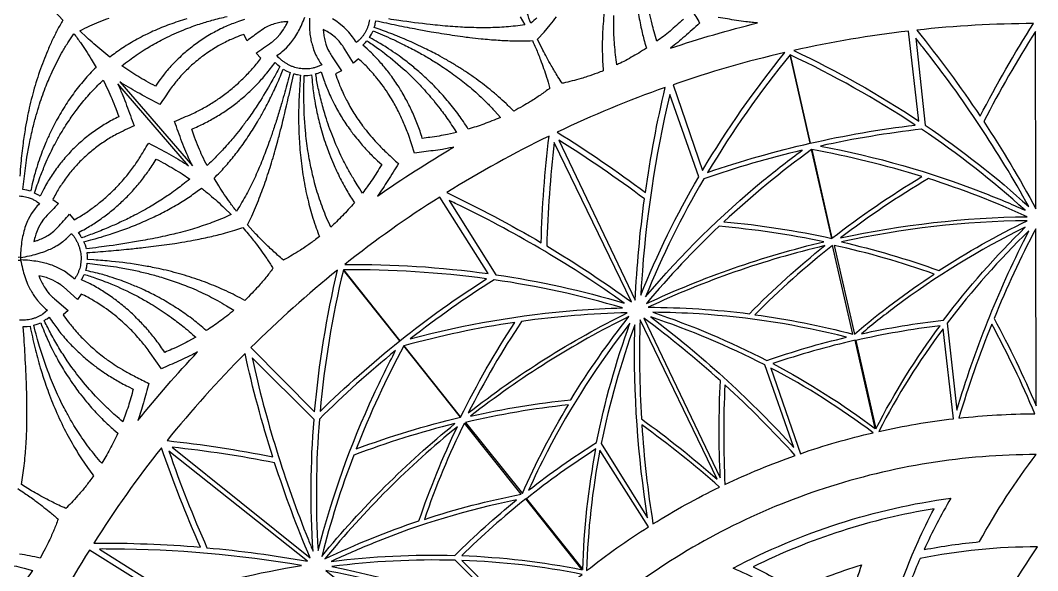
# Model space of a CAD drawing. Extents: x 10 to 990, y 10 to 990.
# Drawn here: x 239.3 to 500, y 646.2 to 787.2 of the extents above; entities that cross this region are included whole.
import ezdxf

# ---------------------------------------------------------------- set-up
doc = ezdxf.new("R2010")
doc.units = 0

msp = doc.modelspace()

# ---------------------------------------------------------------- linework, layer by layer
for points in [[(237.73, 794.18, -0.009944), (239.97, 795.66), (240.61, 796.06, -0.006831), (242.05, 794.97, -0.011075), (244.6, 792.82, -0.0096), (245.88, 791.64, -0.003502), (248, 789.57), (250.17, 787.25, 0.004732), (248.73, 784.68, 0.004578), (247.45, 782.12, 0.006073), (246.21, 779.32, 0.006043), (245.17, 776.76, 0.005552), (244.18, 774.06, 0.006165), (243.27, 771.22, 0.006575), (242.45, 768.36, 0.006989), (241.73, 765.48, 0.00679), (241.14, 762.79, 0.007494), (240.55, 759.6, 0.008733), (239.97, 755.72, 0.011548), (239.4, 750.58, 0.009041), (239.15, 747.3, 0.00563)], [(389.4, 792.83, 0.01632), (388.69, 787.01, 0.006818), (388.51, 784.27, 0.006322), (388.41, 781.76, 0.006093), (388.41, 779.24, 0.006314), (388.51, 776.56, 0.001173), (388.66, 774.27, -0.006954), (387.16, 773.68, -0.00787), (384.57, 772.78, -0.01056), (383, 772.3, -0.002567), (380.67, 771.66, -0.00922), (378.45, 771.14), (378.14, 771.07, -0.006797), (377.06, 772.73, -0.0092), (375.32, 775.65, -0.009245), (374.2, 777.68, -0.005319), (373.19, 779.59), (371.84, 782.34), (373.5, 784.17), (375.06, 786.02, 0.002069), (376.69, 788.07, 0.002167)], [(411.42, 789.78, -0.001444), (413.36, 786.51, 0.003056), (409.54, 783.07, -0.002954), (407.74, 781.53, -0.002964), (405.98, 780.12), (405.87, 780.04), (405.87, 780.04, -0.019669), (428.22, 786.54, -0.013584), (426.83, 786.67, -0.006137), (425.21, 786.83, -0.002967), (422.84, 787.17, 0.004415), (418.08, 787.92)], [(281.92, 787.55, 0.006855), (279.71, 786.87, 0.006797), (277.53, 786.11, 0.006392), (275.47, 785.33, 0.006441), (273.27, 784.38, 0.006989), (271.31, 783.46, 0.007297), (269.23, 782.37, 0.007473), (267.32, 781.27, 0.007664), (265.54, 780.16, 0.007518), (263.76, 778.94, 0.001404), (262.23, 777.79, -0.002097), (260.15, 779.44, -0.004133), (258.12, 781.17, -0.002636), (256.3, 782.82), (254.55, 784.54, -0.004947), (257.05, 785.76, -0.004391), (259.51, 786.82, -0.004623), (262.03, 787.78, -0.006018)], [(296.72, 787.38, 0.007728), (294.72, 786.71, 0.008648), (293.1, 786.1, 0.005743), (291.51, 785.42, 0.008218), (289.69, 784.52, 0.008697), (288.17, 783.7, 0.008592), (286.53, 782.69, 0.009228), (285, 781.68, 0.007899), (283.6, 780.66, 0.008272), (282.1, 779.46, 0.00597), (280.86, 778.41, 0.007743), (279.4, 777.01, 0.008209), (278.2, 775.79, 0.008734), (276.94, 774.37, 0.006068), (275.92, 773.13, 0.008019), (274.79, 771.63), (273.9, 770.32, -0.002926), (271.54, 771.6, -0.003688), (269.36, 772.87, -0.002009), (267.3, 774.15), (265.26, 775.51, -0.007247), (267.21, 777.02, -0.007978), (268.96, 778.27, -0.008741), (271.01, 779.62, -0.00889), (272.58, 780.58, -0.007244), (274.45, 781.64, -0.007934), (276.36, 782.63, -0.009134), (278.66, 783.71, -0.010346), (281.19, 784.79, -0.010812), (283.28, 785.59, -0.011888), (285.2, 786.25, -0.0125), (288.38, 787.21, -0.011727), (292.28, 788.17, -0.008979)], [(313.34, 787.79, 0.001346), (313.34, 785.7, 0.006778), (313.5, 783.65, 0.015564), (313.76, 782.09, 0.022764), (313.94, 781.35, 0.009602), (314.29, 780.12, 0.025025), (314.94, 778.46, 0.021214), (315.35, 777.64, 0.021886), (316.14, 776.31), (316.5, 775.79), (315.79, 775.44), (315.05, 775.17, -0.012983), (314.21, 774.95, -0.016563), (313.45, 774.81, -0.012436), (312.67, 774.75, -0.016938), (311.9, 774.75, -0.014496), (311.14, 774.82, -0.014488), (310.36, 774.96, -0.014986), (309.61, 775.15, -0.014973), (308.88, 775.41, -0.012659), (308.15, 775.73, -0.015178), (307.45, 776.11, -0.014557), (306.78, 776.56, -0.013279), (306.15, 777.06, -0.014329), (305.54, 777.62), (305.04, 778.17, 0.029241), (306.39, 779.17), (307.51, 780.18), (308.61, 781.41), (309.63, 782.8, 0.019633), (310.6, 784.46, -0.001355), (311.41, 786.12, -0.001608), (312.2, 788.05, -0.001705)], [(328.76, 787.35, -0.014405), (328.61, 786.57, -0.015174), (328.4, 785.82, -0.015506), (328.14, 785.11, -0.01308), (327.81, 784.41, -0.015858), (327.42, 783.74, -0.01581), (326.98, 783.11, -0.013455), (326.48, 782.52, -0.015389), (325.92, 781.97), (325.38, 781.51, 0.028166), (324.43, 782.96), (323.46, 784.17), (322.26, 785.37), (320.9, 786.49, 0.02144), (319.27, 787.57)], [(367.4, 788.11), (368.54, 786.05, -0.001428), (366.18, 785.73, -0.002861), (363.81, 785.51, -0.003199), (361.49, 785.37, -0.002504), (359.16, 785.3, -0.003041), (356.8, 785.29, -0.003314), (354.15, 785.36, -0.003368), (352.04, 785.45, -0.002937), (349.45, 785.63, -0.003785), (346.85, 785.86, -0.004723), (344.34, 786.11, -0.008505), (336.31, 787.15, -0.006168), (333.69, 787.56, 0.002583)], [(371.68, 787.87, 0.001854), (370.11, 786.45, -0.00395), (369.15, 789.06, -0.004753)], [(397.64, 789.21, 0.017012), (398.44, 784.94, 0.012575), (398.86, 783.15, 0.011773), (399.34, 781.36), (399.72, 780.07, -0.003069), (397.74, 778.82, -0.003162), (395.85, 777.72, -0.003684), (393.95, 776.69, 0.001912), (392.16, 775.8, -0.003751), (391.8, 778.36, -0.005156), (391.56, 780.93, -0.005656), (391.41, 783.43, -0.006355), (391.36, 786, -0.005556), (391.4, 788.41, -0.007159)], [(409.19, 787.45, -0.002462), (407.44, 785.87, -0.003421), (405.77, 784.44, -0.004), (404.06, 783.07, 0.00149), (402.43, 781.86, -0.005849), (401.72, 784.24, -0.007119), (401.18, 786.25, -0.008052), (400.52, 789.04, -0.010726)], [(239, 742.21, -0.015854), (239.8, 742.13, -0.014018), (240.6, 741.99), (241.29, 741.81), (242.06, 741.53, -0.013395), (242.87, 741.14, -0.015353), (243.59, 740.71), (244.2, 740.28, 0.030731), (243.05, 738.98), (242.14, 737.7), (241.31, 736.21, 0.00145), (240.61, 734.58, 0.022213), (240.05, 732.69, 0.001577), (239.67, 730.86, 0.001614), (239.41, 728.76, 0.001806), (239.29, 726.51), (238.68, 726.47)], [(238.74, 725.71), (239.35, 725.75), (239.35, 725.75, 0.001539), (239.82, 723.55, 0.001346), (240.41, 721.54, 0.006778), (241.14, 719.62, 0.015564), (241.83, 718.2, 0.022764), (242.22, 717.53, 0.009602), (242.89, 716.46, 0.025025), (243.98, 715.05, 0.021214), (244.61, 714.37, 0.021886), (245.75, 713.32), (246.24, 712.92), (245.65, 712.39), (245.02, 711.91, -0.012983), (244.28, 711.47, -0.016563), (243.58, 711.12, -0.012436), (242.85, 710.85, -0.016938), (242.11, 710.63, -0.014496), (241.37, 710.48, -0.014488), (240.58, 710.39, -0.014986), (239.8, 710.37, -0.014973), (239.03, 710.41, -0.012659)], [(238.62, 667.23, -0.007814), (240.37, 666.07, -0.008831), (243.02, 664.2, -0.009578), (244.86, 662.78, -0.004757), (246.7, 661.32, -0.007387), (248.8, 659.53), (248.94, 659.4, -0.005364), (248.42, 657.96, -0.009296), (247.3, 655.28, -0.010958), (246.61, 653.8, -0.002149), (245.62, 651.78, 0.002167), (244.35, 649.43, 0.005695), (241.63, 650.01, 0.005692), (239.06, 650.44, 0.006184)], [(237.62, 647.47, -0.005873), (240.22, 646.83), (242.35, 646.23, -0.00293), (241.01, 644.29, -0.004064), (239.7, 642.52, -0.002072), (238.4, 640.88, 0.001561)]]:
    msp.add_lwpolyline(points, format="xyb")
for points in [[(264.78, 771.44), (283.39, 749.92, -0.012311), (282.63, 751.48, -0.006417), (281.7, 753.55, -0.005765), (280.68, 756.1, -0.002683), (278.81, 761.28, -0.00163), (283.32, 763.26, 0.005786), (284.82, 763.99, 0.005803), (286.23, 764.74, 0.007084), (287.7, 765.59, 0.008271), (289.07, 766.43, 0.006576), (290.32, 767.28, 0.006365), (291.71, 768.28, 0.007496), (292.91, 769.21, 0.007155), (294.23, 770.31, 0.007189), (295.44, 771.4, 0.007472), (296.54, 772.45, 0.006956), (297.74, 773.68, 0.00669), (298.77, 774.82, 0.003965), (299.75, 775.98, 0.004459), (300.81, 777.34), (300.92, 777.49), (299.68, 778.8, -0.003391), (303.59, 781.5, 0.022335), (304.18, 781.97), (305, 782.71), (305.86, 783.69), (306.71, 784.84, 0.020945), (307.48, 786.17), (307.82, 786.87, 0.010231), (306.84, 786.79, 0.025551), (305.42, 786.55, 0.009265), (304, 786.16, 0.033955), (302.42, 785.5, 0.039862), (300.62, 784.34, 0.002897), (297.38, 781.96), (296.52, 783.56, 0.014724), (294.42, 782.78, 0.006253), (292.98, 782.17, 0.008427), (291.31, 781.34, 0.006312), (290.01, 780.64, 0.008789), (288.42, 779.67, 0.009532), (287.01, 778.73, 0.00836), (285.74, 777.81, 0.009867), (284.28, 776.64, 0.010027), (283.17, 775.68, 0.009631), (281.83, 774.4, 0.010572), (280.74, 773.28, 0.010202), (279.58, 771.97, 0.009592), (278.66, 770.85, 0.008567), (277.69, 769.55, 0.003535), (275.05, 765.64, 0.001576), (269.86, 768.41, -0.001485), (267.56, 769.72, -0.003421), (265.22, 771.14), (264.78, 771.44)], [(330.79, 742.18, -0.019669), (350.4, 754.72, -0.013584), (349.03, 754.44, -0.006137), (347.43, 754.14, -0.002967), (345.06, 753.8, 0.004415), (340.28, 753.18), (338.71, 757.91, 0.006959), (338.07, 759.59, 0.008511), (337.41, 761.19, 0.010188), (336.56, 763.04, 0.01204), (335.73, 764.69, 0.012009), (334.87, 766.23, 0.008927), (333.82, 768, 0.027621), (330.67, 772.38, 0.008774), (329.47, 773.8, 0.009702), (328.41, 774.96, 0.008285), (327.31, 776.07, 0.008728), (325.96, 777.33), (324.68, 776.23), (322.12, 780.35, 0.024354), (321.62, 781.04), (320.96, 781.84), (320.02, 782.77), (318.89, 783.68, 0.022061), (317.6, 784.51), (316.89, 784.89, 0.010404), (316.97, 783.93, 0.024277), (317.2, 782.5, 0.008476), (317.59, 781.06, 0.038392), (318.31, 779.31, 0.023625), (319.01, 778.11), (321.61, 774.25), (320.06, 773.53, 0.014788), (320.82, 771.32, 0.008323), (321.4, 769.88, 0.009127), (322.21, 768.09, 0.010631), (322.86, 766.77, 0.009551), (323.75, 765.14, 0.011364), (324.77, 763.44, 0.012589), (325.79, 761.87, 0.009536), (326.97, 760.19, 0.01029), (327.86, 759.04, 0.023463), (331.04, 755.37, 0.01293), (332.1, 754.28, 0.01144), (333.36, 753.09, -0.001444), (336.15, 750.5, 0.003056), (333.46, 746.12, -0.002954), (332.16, 744.13, -0.002964), (330.87, 742.29), (330.79, 742.18)], [(329.98, 785.35, 0.011282), (330.23, 786.31), (330.38, 787.1, 0.002159), (335.77, 785.96, 0.002435), (340.97, 784.94, 0.002808), (344.54, 784.29, 0.005629), (347.2, 783.85, 0.005938), (352.66, 783.03, 0.008952), (354.47, 782.8, 0.005255), (357.36, 782.48, 0.009192), (359.5, 782.29, 0.008002), (361.75, 782.13, 0.006034), (363.66, 782.02, 0.001701), (365.83, 781.94, 0.002201), (368.32, 781.94, -0.002076), (370.52, 781.99, -0.007814), (371.37, 780.07, -0.008831), (372.58, 777.07, -0.009578), (373.37, 774.88, -0.004757), (374.13, 772.65, -0.007387), (374.92, 770.01), (374.98, 769.83, -0.005364), (373.75, 768.9, -0.009296), (371.37, 767.25, -0.010958), (369.99, 766.38, -0.002149), (368.06, 765.22, 0.002167), (365.72, 763.93, 0.005695), (363.75, 765.88, 0.005692), (361.82, 767.63, 0.006184), (359.68, 769.44, 0.006552), (357.7, 771, 0.006037), (355.58, 772.56, 0.006558), (353.32, 774.1, 0.007012), (351, 775.58, 0.007782), (348.55, 777.04, 0.008348), (346.23, 778.32, 0.008915), (342.94, 780, 0.018085), (335.79, 783.19, 0.011726), (331.51, 784.81), (329.98, 785.35)], [(485.25, 762.64, -0.022583), (498.92, 786.37, 0.02619), (469, 784.69, -0.022577), (485.25, 762.64)], [(241.91, 743.39), (240.94, 743.67), (239.95, 743.84, -0.006383), (240.56, 749.32, -0.007616), (240.97, 752.1, -0.008793), (241.61, 755.68, -0.012784), (242.51, 759.76, -0.008758), (243.36, 762.92, -0.01022), (244.19, 765.68, -0.011465), (245.02, 768.12, -0.011265), (245.89, 770.44, -0.008553), (246.64, 772.26, -0.005903), (247.7, 774.62, -0.005714), (248.9, 777.03, -0.00499), (250.15, 779.31, -0.005778), (251.61, 781.7, -0.00183), (253, 783.78, -0.003888), (254.65, 781.53, -0.002586), (256.06, 779.46, -0.002473), (257.44, 777.28), (258.69, 775.15, 0.006451), (257.06, 773.48, 0.007121), (255.61, 771.88, 0.006916), (254.21, 770.17, 0.006573), (252.86, 768.4, 0.006394), (251.57, 766.56, 0.006448), (250.33, 764.64, 0.00672), (249.12, 762.58, 0.006174), (248.05, 760.63, 0.006119), (247.01, 758.56, 0.00804), (245.81, 755.88, 0.009371), (245.11, 754.19, 0.007075), (244.3, 752.01, 0.008307), (243.48, 749.51, 0.008512), (242.91, 747.58, 0.007205), (242.34, 745.34, 0.001455), (241.91, 743.39)], [(328.79, 782.79), (329.27, 783.62), (329.67, 784.49, -0.006041), (334.54, 782.4, -0.008441), (337.22, 781.13, -0.00876), (340.63, 779.38, -0.010642), (343.56, 777.73, -0.00879), (346.43, 775.96, -0.014688), (349.93, 773.6, -0.008007), (351.78, 772.23, -0.005841), (353.52, 770.86, -0.00645), (355.5, 769.19, -0.006426), (357.35, 767.52, -0.004407), (359, 765.92, -0.005873), (360.84, 763.96), (362.31, 762.31, -0.00293), (360.13, 761.41, -0.004064), (358.08, 760.62, -0.002072), (356.09, 759.94, 0.001561), (354.08, 759.33, 0.005908), (352.81, 761.28, 0.005651), (351.69, 762.88, 0.006664), (350.37, 764.63, 0.006383), (349.03, 766.28, 0.006466), (347.64, 767.9, 0.00655), (346.16, 769.5, 0.007633), (344.42, 771.26, 0.007994), (342.96, 772.66, 0.007016), (341.38, 774.07, 0.008257), (338.77, 776.24, 0.012847), (337.3, 777.37, 0.010771), (335.32, 778.78, 0.009043), (333.05, 780.3, 0.01048), (331.48, 781.26, 0.010733), (329.47, 782.42), (328.79, 782.79)], [(469.56, 761.4), (466.88, 784.45, 0.026055), (437.48, 779.47, -0.0364), (469.56, 761.4)], [(497.71, 739.46, 0.041135), (470.84, 779.95, 0.002717), (468.73, 782.6), (471.19, 760.31, -0.036292), (497.71, 739.46)], [(499.52, 738.94), (499.43, 784.32, 0.021984), (486.16, 761.27, -0.022402), (499.52, 738.94)], [(327.08, 780.83, 0.015588), (327.72, 781.52), (328.1, 781.98, -0.00836), (330.82, 780.1, -0.009996), (332.62, 778.76, -0.022126), (338.03, 774.22, -0.008248), (339.75, 772.59, -0.008205), (342.01, 770.26, -0.016094), (345.2, 766.62, -0.00843), (346.86, 764.52, -0.015872), (349.16, 761.33, -0.009918), (350.43, 759.38), (351.02, 758.46), (348.78, 757.96, -0.00131), (346.6, 757.55, -0.002936), (344.24, 757.21, 0.001879), (342.29, 756.96, 0.005505), (341.7, 758.81, 0.006907), (341.06, 760.55, 0.007093), (340.4, 762.2, 0.007707), (339.64, 763.92, 0.00891), (338.87, 765.51, 0.007868), (338.09, 767.02, 0.008076), (337.11, 768.75, 0.007483), (336.32, 770.05, 0.007023), (335.27, 771.63, 0.008211), (334.17, 773.19, 0.007595), (333.19, 774.47, 0.007236), (331.98, 775.93, 0.007051), (330.84, 777.21, 0.00748), (329.59, 778.52, 0.008486), (328.14, 779.89), (327.08, 780.83)], [(414.13, 748.76, -0.036375), (435.21, 778.95, 0.026016), (406.55, 770.7), (414.13, 748.76)], [(415.42, 748.25, -0.026013), (441.69, 755.7), (436.53, 778.33, 0.036413), (415.42, 748.25)], [(468.62, 760.38, 0.036442), (436.56, 778.34), (441.71, 755.71, -0.026064), (468.62, 760.38)], [(304.54, 776.4, 0.014748), (305.29, 775.76), (305.79, 775.38, -0.004333), (304.26, 772.53, -0.007985), (303.23, 770.71, -0.012709), (299.96, 765.36, -0.007178), (298.96, 763.86, -0.007046), (297.76, 762.16, -0.010368), (295.97, 759.75, -0.006735), (294.34, 757.69, -0.010462), (293.2, 756.32, -0.007798), (291.65, 754.57, -0.010404), (290.5, 753.34, -0.009466), (289.16, 751.97, -0.010764), (287.79, 750.64), (287.11, 750, -0.005448), (285.9, 752.47, -0.003996), (284.92, 754.7, -0.005754), (283.94, 757.24), (283.19, 759.33, 0.002948), (284.84, 760.04, 0.005403), (286.47, 760.83, 0.005343), (287.98, 761.63, 0.005072), (289.47, 762.49, 0.005705), (290.92, 763.38, 0.00541), (292.35, 764.34, 0.006033), (293.83, 765.41, 0.006774), (295.13, 766.41, 0.004867), (296.46, 767.52, 0.004865), (297.75, 768.68, 0.003307), (298.95, 769.81, 0.004458), (300.23, 771.13, 0.005738), (301.4, 772.42, 0.003298), (302.48, 773.69, 0.005696), (303.66, 775.22), (304.54, 776.4)], [(306.67, 774.69), (307.54, 774.21), (308.45, 773.83, 0.002063), (307.04, 768.77, -0.003999), (306.26, 766.05, -0.003468), (305.23, 762.63, -0.006448), (304.17, 759.32, -0.004057), (303.19, 756.49, -0.006238), (302.31, 754.05, -0.008244), (301.51, 751.98, -0.008315), (300.65, 749.86, -0.006451), (299.97, 748.26, -0.002806), (299.03, 746.2, -0.002493), (298, 744.1, -0.001875), (296.97, 742.13, -0.002331), (295.77, 740.06, 0.001854), (294.67, 738.26, -0.00395), (293.01, 740.49, -0.004753), (291.53, 742.61, -0.005059), (290.14, 744.76), (288.93, 746.77, 0.003893), (290.39, 748.24, 0.004908), (291.69, 749.63, 0.004539), (292.98, 751.12, 0.003597), (294.23, 752.66, 0.003512), (295.45, 754.25, 0.003568), (296.66, 755.92, 0.004298), (297.92, 757.79, 0.004828), (299.01, 759.48, 0.00349), (300.07, 761.22, 0.004494), (301.49, 763.73, 0.009873), (302.3, 765.21, 0.005287), (303.25, 767.06, 0.007992), (305.04, 770.83, 0.003407), (305.95, 772.93, -0.001533), (306.67, 774.69)], [(244.37, 742.16, 0.010688), (243.58, 742.59), (242.93, 742.9, -0.013669), (244.38, 747.16, -0.009082), (245.66, 750.34, -0.01806), (247.81, 754.92, -0.007865), (248.88, 756.89, -0.009347), (250.35, 759.36, -0.012086), (251.59, 761.29, -0.014767), (253.57, 764.1, -0.008546), (254.97, 765.9, -0.008385), (256.21, 767.39, -0.00696), (257.66, 769.01, -0.007679), (259.17, 770.57, -0.001427), (260.51, 771.88, -0.00188), (261.68, 769.47, -0.002088), (262.71, 767.13, -0.00349), (263.73, 764.57), (264.51, 762.47, 0.005659), (262.83, 761.64, 0.007605), (261.18, 760.71, 0.007902), (259.65, 759.76, 0.007255), (258.15, 758.73, 0.007923), (256.71, 757.66, 0.007769), (255.29, 756.5, 0.007983), (253.85, 755.21, 0.00599), (252.67, 754.08, 0.006984), (251.34, 752.67, 0.008563), (250.07, 751.21, 0.005847), (249.04, 749.92, 0.006695), (247.91, 748.36, 0.008206), (246.9, 746.82, 0.005708), (246, 745.33, 0.008185), (245.05, 743.54), (244.37, 742.16)], [(309.33, 773.53, 0.01132), (310.29, 773.3), (311.09, 773.17, 0.011081), (310.7, 767.55, 0.010933), (310.58, 762.19, 0.008787), (310.67, 758.12, 0.008188), (310.83, 755.47, 0.013135), (311.38, 749.81, 0.01632), (312.34, 744.03, 0.006818), (312.93, 741.35, 0.006322), (313.56, 738.91, 0.006093), (314.25, 736.49, 0.006314), (315.11, 733.94, 0.001173), (315.9, 731.79, -0.006954), (314.63, 730.8, -0.00787), (312.4, 729.21, -0.01056), (311.03, 728.31, -0.002567), (308.97, 727.03, -0.00922), (306.99, 725.91), (306.7, 725.76, -0.006797), (305.21, 727.05, -0.0092), (302.71, 729.35, -0.009245), (301.06, 730.99, -0.005319), (299.55, 732.54), (297.49, 734.8), (298.56, 737.02), (299.54, 739.23, 0.002069), (300.52, 741.66, 0.002167), (301.37, 743.88, 0.002526), (302.24, 746.33, 0.00297), (303.06, 748.82, 0.003298), (303.84, 751.36, 0.003607), (304.59, 753.92, 0.003765), (305.25, 756.32, 0.003417), (306.09, 759.55, 0.006671), (307.94, 767.24, 0.004045), (308.66, 770.47), (309.33, 773.53)], [(312.02, 773.09), (312.97, 773.1), (313.92, 773.2, 0.006487), (314.14, 770.7, 0.006033), (314.4, 768.58, 0.007926), (314.84, 765.88, 0.009944), (315.29, 763.59, 0.01011), (315.74, 761.6, 0.008723), (316.28, 759.53, 0.008714), (316.98, 757.22, 0.009651), (317.8, 754.75, 0.011811), (318.5, 752.87, 0.00961), (319.5, 750.45, 0.01243), (320.3, 748.65, 0.017012), (322.27, 744.79, 0.012575), (323.18, 743.19, 0.011773), (324.15, 741.61), (324.88, 740.47, -0.003069), (323.33, 738.71, -0.003162), (321.83, 737.13, -0.003684), (320.29, 735.6, 0.001912), (318.83, 734.24, -0.003751), (317.76, 736.6, -0.005156), (316.8, 739, -0.005656), (315.96, 741.35, -0.006355), (315.19, 743.81, -0.005556), (314.54, 746.13, -0.007159), (313.86, 749.03, -0.007503), (313.43, 751.09, -0.007235), (312.98, 753.75, -0.014763), (312.35, 758.9, -0.02071), (311.93, 767.42, -0.009163), (311.95, 770.01, -0.002264), (312.02, 773.09)], [(314.95, 773.51, 0.012397), (315.77, 773.73), (316.4, 773.96, 0.006674), (317.05, 771.97, 0.007487), (317.62, 770.36, 0.007545), (318.31, 768.69, 0.007942), (319.15, 766.87, 0.00767), (319.87, 765.43, 0.006978), (320.79, 763.77, 0.007301), (321.72, 762.21, 0.00783), (322.7, 760.7, 0.008185), (323.85, 759.06, 0.007629), (324.75, 757.85, 0.00747), (326.07, 756.22, 0.009213), (327.17, 754.94, 0.013693), (329.47, 752.49, 0.007131), (330.81, 751.21), (331.89, 750.23, -0.002462), (330.65, 748.21, -0.003421), (329.45, 746.37, -0.004), (328.19, 744.58, 0.00149), (326.97, 742.95, -0.005849), (325.62, 745.03, -0.007119), (324.53, 746.81, -0.008052), (323.12, 749.31, -0.010726), (322.11, 751.23, -0.022211), (319.58, 756.82, -0.019739), (317.72, 761.92, -0.010891), (316.59, 765.77, -0.011413), (315.64, 769.77, -0.00806), (314.98, 773.32), (314.95, 773.51)], [(242.77, 730.52, 0.009254), (243.71, 730.83, 0.023689), (245.03, 731.4, 0.007317), (246.32, 732.1, 0.03906), (247.84, 733.19, 0.024226), (248.81, 734.14, -0.0034), (251.9, 737.5), (253.03, 736.08, 0.009813), (254.85, 737.13, 0.003804), (256.21, 738, 0.005909), (257.7, 739.05, 0.007353), (258.93, 739.96, 0.006837), (260.26, 741.04, 0.007508), (261.49, 742.11, 0.006454), (262.62, 743.15, 0.006508), (263.84, 744.36, 0.004709), (264.81, 745.38, 0.006933), (266.05, 746.81, 0.00849), (267.02, 747.99, 0.008178), (268.05, 749.35, 0.008034), (268.87, 750.49, 0.006278), (269.74, 751.81, -0.003516), (272.17, 755.75, -0.00419), (277.37, 753.02, -0.005629), (279.72, 751.66, -0.005368), (281.93, 750.25), (282.37, 749.95), (264.24, 770.92, -0.008968), (264.91, 769.4, -0.007036), (265.52, 767.98, -0.003449), (266.52, 765.39, 0.002665), (268.43, 760.2, 0.005626), (263.92, 757.99, 0.008121), (262.42, 757.14, 0.007943), (261.02, 756.27, 0.009382), (259.57, 755.27, 0.010236), (258.24, 754.28, 0.008606), (257.02, 753.28, 0.009666), (255.62, 752.02, 0.009738), (254.56, 751, 0.009397), (253.34, 749.7, 0.009423), (252.24, 748.42, 0.009505), (251.25, 747.19, 0.009298), (250.22, 745.74, 0.008749), (249.35, 744.42, 0.00622), (248.54, 743.07, 0.006975), (247.7, 741.51), (247.61, 741.33), (249.08, 740.26, 0.003495), (245.72, 736.81, 0.023156), (245.24, 736.22), (244.59, 735.3), (243.95, 734.15), (243.38, 732.81, 0.022773), (242.94, 731.34), (242.77, 730.52)], [(399.46, 743.08, -0.022561), (404.54, 770, 0.02616), (376.85, 758.55, -0.022572), (399.46, 743.08)], [(398.27, 716.79, -0.036304), (413.13, 747.07), (405.7, 768.23, 0.041132), (398.46, 719.93, 0.002706), (398.27, 716.79)], [(496.76, 738.55, 0.036326), (470.25, 759.3, 0.025177), (444.34, 755, -0.045743), (485.96, 743.08, -0.012924), (496.76, 738.55)], [(372.75, 730.23, -0.022583), (374.77, 757.54, 0.02619), (348.55, 743.05, -0.022577), (372.75, 730.23)], [(396.87, 715.54, -0.022391), (399.23, 741.45, 0.021975), (377.28, 756.48), (396.87, 715.54)], [(395.89, 715.07), (376.12, 755.92, 0.021984), (374.17, 729.39, -0.022402), (395.89, 715.07)], [(399.52, 716.38, -0.045841), (429.75, 746.21, -0.012844), (439.63, 753.92, 0.025194), (414.42, 746.57, 0.036349), (399.52, 716.38)], [(419.6, 735.6, -0.030682), (447.25, 731.34), (442.06, 754.08, 0.030342), (419.6, 735.6)], [(470.34, 747.17, 0.030379), (442.08, 754.09), (447.27, 731.35, -0.030723), (470.34, 747.17)], [(255, 731.46, 0.012138), (254.57, 732.24), (254.17, 732.83, 0.005001), (255.95, 733.81, 0.006212), (257.39, 734.65, 0.003557), (258.79, 735.55, 0.005543), (260.37, 736.65, 0.006624), (261.69, 737.64, 0.004788), (263.04, 738.73, 0.004878), (264.36, 739.87, 0.005705), (265.63, 741.05, 0.006078), (266.93, 742.33, 0.003916), (267.99, 743.45, 0.005686), (269.25, 744.9, 0.006082), (270.29, 746.15, 0.006358), (271.39, 747.6, 0.003909), (272.29, 748.84, 0.005476), (273.28, 750.34), (274.07, 751.64, -0.005367), (276.44, 750.4, -0.005693), (278.61, 749.16, -0.005725), (280.74, 747.84), (282.68, 746.53, -0.004277), (280.94, 745.13, -0.004129), (279.45, 744, -0.004992), (277.63, 742.7, -0.006475), (276.17, 741.7, -0.00563), (274.43, 740.59, -0.005587), (272.82, 739.61, -0.005989), (270.86, 738.5, -0.007015), (268.53, 737.25, -0.014148), (265.22, 735.62, -0.007347), (262.19, 734.26, -0.006808), (258.49, 732.75, -0.003685), (255.18, 731.53), (255, 731.46)], [(497.34, 736.87, 0.0299), (471.99, 746.65, 0.029918), (449.48, 731.44, -0.050961), (497.34, 736.87)], [(256.19, 728.62), (255.93, 729.56), (255.58, 730.49, 0.002963), (257.98, 731.11, 0.003454), (259.99, 731.68, 0.003922), (262.35, 732.42, 0.00529), (264.32, 733.08, 0.004786), (266.28, 733.77, 0.004159), (268.28, 734.55, 0.004761), (270.34, 735.4, 0.005523), (272.36, 736.3, 0.004314), (274.02, 737.07, 0.003994), (275.96, 738.05, 0.004657), (277.68, 738.97, 0.00479), (279.51, 740.03, 0.005365), (281.2, 741.07, 0.005062), (282.76, 742.09, 0.002571), (284.26, 743.15, -0.001503), (285.68, 744.24, -0.004824), (287.81, 742.51, -0.00473), (289.74, 740.83, -0.004779), (291.6, 739.09), (293.27, 737.42, -0.001428), (291.1, 736.46, -0.002861), (288.89, 735.58, -0.003199), (286.7, 734.79, -0.002504), (284.48, 734.06, -0.003041), (282.22, 733.39, -0.003314), (279.66, 732.71, -0.003368), (277.61, 732.2, -0.002937), (275.08, 731.64, -0.003785), (272.52, 731.13, -0.004723), (270.04, 730.67, -0.008505), (262.04, 729.4, -0.006168), (259.41, 729.05, 0.002583), (256.19, 728.62)], [(359.16, 722.31), (346.74, 741.91, 0.026055), (322.42, 724.67, -0.0364), (359.16, 722.31)], [(394.04, 714.75, 0.041135), (352.26, 739.57, 0.002717), (349.21, 741.04), (361.1, 722.03, -0.036292), (394.04, 714.75)], [(497.33, 735.86, 0.050964), (449.68, 730.44, -0.030312), (474.65, 723.09, -0.030291), (497.33, 735.86)], [(256.48, 725.89, 0.011282), (256.45, 726.88), (256.36, 727.69, 0.002159), (261.85, 728.11, 0.002435), (267.13, 728.6, 0.002808), (270.74, 728.98, 0.005629), (273.42, 729.3, 0.005938), (278.89, 730.06, 0.008952), (280.7, 730.35, 0.005255), (283.55, 730.85, 0.009192), (285.66, 731.27, 0.008002), (287.87, 731.75, 0.006034), (289.73, 732.18, 0.001701), (291.83, 732.72, 0.002201), (294.23, 733.42, -0.002076), (296.32, 734.09, -0.007814), (297.67, 732.49, -0.008831), (299.68, 729.95, -0.009578), (301.06, 728.06, -0.004757), (302.41, 726.14, -0.007387), (303.92, 723.84), (304.02, 723.68, -0.005364), (303.11, 722.44, -0.009296), (301.29, 720.19, -0.010958), (300.2, 718.96, -0.002149), (298.68, 717.3, 0.002167), (296.8, 715.4, 0.005695), (294.36, 716.72, 0.005692), (292.02, 717.86, 0.006184), (289.45, 718.99, 0.006552), (287.12, 719.93, 0.006037), (284.64, 720.83, 0.006558), (282.03, 721.67, 0.007012), (279.39, 722.44, 0.007782), (276.64, 723.15, 0.008348), (274.04, 723.73, 0.008915), (270.41, 724.41, 0.018085), (262.66, 725.45, 0.011726), (258.1, 725.81), (256.48, 725.89)], [(399.72, 714.62, -0.050958), (445.21, 730.47, 0.029902), (418.33, 734.42, 0.029905), (399.72, 714.62)], [(496.8, 734.17, 0.046679), (463.39, 713.7, 0.013762), (454.82, 706.89, -0.025173), (475.84, 710.38, -0.037749), (496.8, 734.17)], [(497.75, 733.28, 0.037811), (476.78, 709.59), (479.25, 687.3, -0.044323), (497.02, 731.85), (497.75, 733.28)], [(499.51, 733.82, 0.022902), (488.81, 710.83, -0.023311), (499.6, 688.44), (499.51, 733.82)], [(239.38, 726.43, -0.001798), (241.59, 726.85, -0.001618), (243.61, 727.36, 0.00395), (245.53, 728, 0.013962), (246.97, 728.6, 0.022357), (247.64, 728.95, 0.008395), (248.73, 729.54, 0.024908), (250.17, 730.52, 0.018664), (250.79, 731.03, 0.018338), (251.88, 732.08), (252.35, 732.6, -0.013227), (252.94, 731.87, -0.014171), (253.4, 731.19, -0.013457), (253.8, 730.48, -0.015303), (254.13, 729.74, -0.012509), (254.4, 728.98, -0.016089), (254.6, 728.22, -0.014355), (254.74, 727.46, -0.014405), (254.82, 726.67, -0.015174), (254.83, 725.9, -0.015506), (254.78, 725.14, -0.01308), (254.66, 724.37, -0.015858), (254.48, 723.63, -0.01581), (254.22, 722.89, -0.013455), (253.91, 722.19, -0.015389), (253.53, 721.5), (253.14, 720.91, 0.028166), (251.82, 722.03), (250.55, 722.92), (249.06, 723.73), (247.44, 724.43, 0.02144), (245.57, 725), (243.76, 725.39, 0.001492), (241.68, 725.68, 0.001633), (239.43, 725.82), (239.38, 726.43)], [(400.15, 713.69, -0.030301), (426.12, 712.02, -0.030296), (445.43, 729.47, 0.050959), (400.15, 713.69)], [(427.52, 711.77, -0.031571), (452.64, 706.8), (447.45, 729.54, 0.031138), (427.52, 711.77)], [(473.49, 722.18, 0.031172), (447.83, 729.55), (453.01, 706.81, -0.031609), (473.49, 722.18)], [(256.05, 723.1), (256.28, 724.03), (256.42, 724.98, -0.006041), (261.68, 724.34, -0.008441), (264.61, 723.88, -0.00876), (268.38, 723.16, -0.010642), (271.65, 722.41, -0.00879), (274.9, 721.52, -0.014688), (278.92, 720.23, -0.008007), (281.09, 719.44, -0.005841), (283.15, 718.62, -0.00645), (285.52, 717.58, -0.006426), (287.76, 716.49, -0.004407), (289.8, 715.42, -0.005873), (292.11, 714.07), (293.98, 712.9, -0.00293), (292.15, 711.41, -0.004064), (290.4, 710.08, -0.002072), (288.69, 708.87, 0.001561), (286.93, 707.72, 0.005908), (285.17, 709.22, 0.005651), (283.64, 710.45, 0.006664), (281.87, 711.76, 0.006383), (280.13, 712.97, 0.006466), (278.34, 714.12, 0.00655), (276.47, 715.24, 0.007633), (274.3, 716.44, 0.007994), (272.5, 717.37, 0.007016), (270.59, 718.28, 0.008257), (267.47, 719.62, 0.012847), (265.75, 720.29, 0.010771), (263.45, 721.09, 0.009043), (260.85, 721.91, 0.01048), (259.07, 722.39, 0.010733), (256.81, 722.93), (256.05, 723.1)], [(314.7, 686.87, -0.036375), (320.59, 723.21, 0.026016), (298.36, 703.35), (314.7, 686.87)], [(316.08, 686.97, -0.026013), (336.52, 705.08), (322.05, 723.23, 0.036413), (316.08, 686.97)], [(358.75, 720.98, 0.036442), (322.07, 723.25), (336.54, 705.1, -0.026064), (358.75, 720.98)], [(269.41, 684.69, -0.019669), (284.7, 702.25, -0.013584), (283.46, 701.6, -0.006137), (282.01, 700.87, -0.002967), (279.84, 699.87, 0.004415), (275.42, 697.92), (272.58, 702.02, 0.006959), (271.5, 703.46, 0.008511), (270.41, 704.8, 0.010188), (269.07, 706.34, 0.01204), (267.81, 707.69, 0.012009), (266.55, 708.93, 0.008927), (265.04, 710.32, 0.027621), (260.79, 713.64, 0.008774), (259.24, 714.66, 0.009702), (257.89, 715.48, 0.008285), (256.53, 716.24, 0.008728), (254.88, 717.06), (253.96, 715.64), (250.35, 718.88, 0.024354), (249.66, 719.4), (248.81, 719.98), (247.64, 720.61), (246.31, 721.16, 0.022061), (244.83, 721.6), (244.05, 721.77, 0.010404), (244.39, 720.86, 0.024277), (245.02, 719.56, 0.008476), (245.79, 718.29, 0.038392), (246.98, 716.8, 0.023625), (247.99, 715.85), (251.57, 712.88), (250.29, 711.76, 0.014788), (251.64, 709.85, 0.008323), (252.6, 708.63, 0.009127), (253.88, 707.14, 0.010631), (254.88, 706.06, 0.009551), (256.2, 704.74, 0.011364), (257.64, 703.4, 0.012589), (259.07, 702.18, 0.009536), (260.67, 700.9, 0.01029), (261.85, 700.05, 0.023463), (265.94, 697.42, 0.01293), (267.27, 696.68, 0.01144), (268.81, 695.89, -0.001444), (272.22, 694.19, 0.003056), (270.86, 689.23, -0.002954), (270.18, 686.96, -0.002964), (269.46, 684.82), (269.41, 684.69)], [(254.96, 720.74, 0.015588), (255.38, 721.58), (255.62, 722.12, -0.00836), (258.76, 721.09, -0.009996), (260.86, 720.31, -0.022126), (267.34, 717.49, -0.008248), (269.44, 716.4, -0.008205), (272.27, 714.81, -0.016094), (276.36, 712.21, -0.00843), (278.54, 710.66, -0.015872), (281.64, 708.24, -0.009918), (283.41, 706.74), (284.23, 706.02), (282.23, 704.91, -0.00131), (280.25, 703.9, -0.002936), (278.08, 702.91, 0.001879), (276.28, 702.12, 0.005505), (275.19, 703.73, 0.006907), (274.09, 705.22, 0.007093), (272.99, 706.61, 0.007707), (271.78, 708.05, 0.00891), (270.6, 709.36, 0.007868), (269.42, 710.58, 0.008076), (267.99, 711.97, 0.007483), (266.87, 712.99, 0.007023), (265.42, 714.22, 0.008211), (263.92, 715.4, 0.007595), (262.62, 716.36, 0.007236), (261.05, 717.42, 0.007051), (259.59, 718.33, 0.00748), (258.02, 719.23, 0.008486), (256.25, 720.13), (254.96, 720.74)], [(393.58, 713.52, 0.036326), (360.69, 720.71, 0.025177), (339.22, 705.59, -0.045743), (381.88, 712.91, -0.012924), (393.58, 713.52)], [(394.83, 712.26, 0.0299), (367.75, 710.07, 0.029918), (354.07, 686.6, -0.050961), (394.83, 712.26)], [(401.36, 712.4, -0.037775), (430.55, 700.05, -0.025177), (451.01, 706.01, 0.046732), (413.2, 711.96, 0.013733), (401.36, 712.4)], [(242.7, 709.07), (243.6, 709.35), (244.49, 709.71, 0.006487), (245.41, 707.37, 0.006033), (246.25, 705.41, 0.007926), (247.43, 702.95, 0.009944), (248.51, 700.88, 0.01011), (249.51, 699.09, 0.008723), (250.61, 697.26, 0.008714), (251.92, 695.23, 0.009651), (253.41, 693.1, 0.011811), (254.61, 691.49, 0.00961), (256.25, 689.45, 0.01243), (257.53, 687.96, 0.017012), (260.51, 684.8, 0.012575), (261.83, 683.52, 0.011773), (263.21, 682.28), (264.23, 681.39, -0.003069), (263.23, 679.27, -0.003162), (262.24, 677.33, -0.003684), (261.19, 675.43, 0.001912), (260.17, 673.71, -0.003751), (258.49, 675.68, -0.005156), (256.89, 677.71, -0.005656), (255.42, 679.73, -0.006355), (253.98, 681.87, -0.005556), (252.71, 683.91, -0.007159), (251.24, 686.5, -0.007503), (250.25, 688.36, -0.007235), (249.07, 690.78, -0.014763), (247.01, 695.54, -0.02071), (244.21, 703.6, -0.009163), (243.5, 706.09, -0.002264), (242.7, 709.07)], [(245.39, 710.3, 0.012397), (246.11, 710.74), (246.66, 711.14, 0.006674), (247.83, 709.41, 0.007487), (248.84, 708.03, 0.007545), (249.97, 706.62, 0.007942), (251.29, 705.11, 0.00767), (252.39, 703.93, 0.006978), (253.74, 702.59, 0.007301), (255.07, 701.37, 0.00783), (256.44, 700.19, 0.008185), (258, 698.94, 0.007629), (259.2, 698.03, 0.00747), (260.93, 696.84, 0.009213), (262.35, 695.92, 0.013693), (265.24, 694.22, 0.007131), (266.89, 693.36), (268.2, 692.73, -0.002462), (267.58, 690.45, -0.003421), (266.95, 688.34, -0.004), (266.25, 686.27, 0.00149), (265.54, 684.37, -0.005849), (263.65, 685.98, -0.007119), (262.11, 687.38, -0.008052), (260.04, 689.38, -0.010726), (258.53, 690.94, -0.022211), (254.53, 695.58, -0.019739), (251.31, 699.95, -0.010891), (249.14, 703.33, -0.011413), (247.1, 706.9, -0.00806), (245.48, 710.12), (245.39, 710.3)], [(366.03, 709.82, 0.030379), (337.57, 703.8), (352.11, 685.56, -0.030723), (366.03, 709.82)], [(395.26, 711.34, 0.050964), (354.68, 685.79, -0.030312), (380.36, 690, -0.030291), (395.26, 711.34)], [(395.51, 709.59, 0.046679), (374.29, 676.65, 0.013762), (369.53, 666.8, -0.025173), (386.95, 679.06, -0.037749), (395.51, 709.59)], [(396.75, 709.2, 0.037811), (388.15, 678.76), (400.04, 659.75, -0.044323), (396.72, 707.59), (396.75, 709.2)], [(398.1, 710.45, 0.022902), (398.44, 685.1, -0.023311), (417.88, 669.6), (398.1, 710.45)], [(399.07, 710.91), (418.65, 669.97, -0.023311), (418.67, 694.83, 0.022905), (399.07, 710.91)], [(400.89, 711.19, -0.044453), (436.57, 678.77), (437.49, 677.76), (430.05, 698.92, 0.037824), (400.89, 711.19)], [(488.22, 709.38, 0.024015), (479.8, 685.29, -0.026175), (499.28, 686.39, 0.024025), (488.22, 709.38)], [(239.99, 708.73, 0.01132), (240.98, 708.78), (241.78, 708.88, 0.011081), (242.99, 703.38, 0.010933), (244.39, 698.2, 0.008787), (245.62, 694.33, 0.008188), (246.51, 691.82, 0.013135), (248.64, 686.55, 0.01632), (251.19, 681.27, 0.006818), (252.52, 678.87, 0.006322), (253.8, 676.7, 0.006093), (255.15, 674.58, 0.006314), (256.69, 672.37, 0.001173), (258.06, 670.53, -0.006954), (257.11, 669.23, -0.00787), (255.42, 667.07, -0.01056), (254.36, 665.82, -0.002567), (252.75, 664.02, -0.00922), (251.16, 662.38), (250.93, 662.15, -0.006797), (249.13, 662.97, -0.0092), (246.08, 664.48, -0.009245), (244.04, 665.59, -0.005319), (242.16, 666.65), (239.54, 668.24), (239.95, 670.67), (240.26, 673.06, 0.002069), (240.52, 675.68, 0.002167), (240.71, 678.04, 0.002526), (240.85, 680.64, 0.00297), (240.93, 683.26, 0.003298), (240.97, 685.91, 0.003607), (240.97, 688.58, 0.003765), (240.93, 691.07, 0.003417), (240.82, 694.41, 0.006671), (240.43, 702.31, 0.004045), (240.22, 705.61), (239.99, 708.73)], [(474.98, 708.94, 0.026078), (453.38, 705.19), (458.54, 682.56, -0.040577), (474.98, 708.94)], [(475.74, 708.19, 0.040636), (459.29, 681.89, -0.026094), (478.42, 685.13), (475.74, 708.19)], [(432.1, 699.24, -0.04055), (458.35, 682.59), (453.19, 705.22, 0.026021), (432.1, 699.24)], [(303.95, 675.38, -0.022561), (296.85, 701.84, 0.02616), (276.87, 679.51, -0.022572), (303.95, 675.38)], [(315.59, 651.36, -0.045841), (329.88, 691.35, -0.012844), (335.44, 702.58, 0.025194), (315.92, 685.02, 0.036349), (315.59, 651.36)], [(325.33, 677.38, -0.030682), (352.1, 685.54), (337.56, 703.78, 0.030342), (325.33, 677.38)], [(314.29, 651.18, -0.036304), (314.54, 684.91), (298.65, 700.75, 0.041132), (313.09, 654.09, 0.002706), (314.29, 651.18)], [(431.6, 698.12), (439.17, 676.17, -0.026034), (457.82, 681.54, 0.040612), (431.6, 698.12)], [(419.83, 693.78, 0.024019), (419.84, 668.26, -0.026187), (437.86, 675.72, 0.024021), (419.83, 693.78)], [(379.72, 688.68, 0.031172), (353.4, 684.18), (367.94, 665.94, -0.031609), (379.72, 688.68)], [(316.53, 649.86, -0.050958), (350.64, 683.87, 0.029902), (324.71, 675.77, 0.029905), (316.53, 649.86)], [(342.81, 659.35, -0.031571), (367.6, 665.77), (353.06, 684.01, 0.031138), (342.81, 659.35)], [(398.54, 683.53, 0.024015), (401.41, 658.18, -0.026175), (418.48, 667.61, 0.024025), (398.54, 683.53)], [(317.32, 649.2, -0.030301), (341.44, 658.97, -0.030296), (351.27, 683.07, 0.050959), (317.32, 649.2)], [(285.46, 652.22, -0.022583), (275.43, 677.71, 0.02619), (258.09, 653.27, -0.022577), (285.46, 652.22)], [(312.89, 648.6), (277.35, 676.82, 0.021984), (287.1, 652.07, -0.022402), (312.89, 648.6)], [(313.56, 649.45, -0.022391), (304.45, 673.82, 0.021975), (278.15, 677.83), (313.56, 649.45)], [(386.8, 677.39, 0.026078), (368.97, 664.64), (383.44, 646.49, -0.040577), (386.8, 677.39)], [(387.81, 677.05, 0.040636), (384.4, 646.21, -0.026094), (400.23, 657.44), (387.81, 677.05)], [(485.11, 653.63, -0.039045), (499.63, 675.95, 0.078673), (445.28, 667.27, 0.076765), (397.53, 643.05, -0.040892), (423.12, 633.86, -0.022473), (435.34, 640.18, 0.023142), (421.94, 646.81, -0.089377), (477.72, 664.76, 0.022801), (470.87, 651.59, -0.023463), (485.11, 653.63)], [(318.97, 648.57, -0.037775), (350.63, 650.11, -0.025177), (366.47, 664.35, 0.046732), (329.83, 653.31, 0.013733), (318.97, 648.57)], [(352.38, 650.05, -0.04055), (383.25, 646.43), (368.79, 664.58, 0.026021), (352.38, 650.05)], [(437.97, 641.37, -0.029358), (454.82, 647.7, 0.024871), (450.67, 632.74, -0.019347), (459.69, 625.42, -0.048508), (469.35, 653.67, -0.014226), (473.44, 662.06, 0.075113), (427.05, 647.15, -0.019211), (437.97, 641.37)], [(457.68, 597.03, -0.045622), (474.09, 580.18, -0.055842), (479, 608.76, -0.050162), (489.61, 635.2, -0.032424), (499.99, 652.3, 0.049582), (469.84, 649.31, 0.018977), (465.56, 638.25, -0.027236), (480.71, 641.14, 0.050402), (470.8, 613.54, 0.027248), (468.03, 599, 0.024304), (458.53, 608.09, 0.020241), (457.68, 597.03)], [(276.65, 639.18), (256.96, 651.46, 0.026055), (242.52, 625.37, -0.0364), (276.65, 639.18)], [(311.36, 647.51, 0.041135), (262.95, 651.74, 0.002717), (259.56, 651.75), (278.52, 639.78, -0.036292), (311.36, 647.51)], [(319.07, 647.27, -0.044453), (365.29, 633.54), (366.55, 633.03), (350.67, 648.87, 0.037824), (319.07, 647.27)], [(352.41, 648.82), (368.75, 632.33, -0.026034), (383.23, 645.26, 0.040612), (352.41, 648.82)], [(317.55, 646.23), (352.96, 617.85, -0.023311), (342.19, 640.25, 0.022905), (317.55, 646.23)]]:
    msp.add_lwpolyline(points, format="xyb", close=True)

doc.saveas('drawing.dxf')
